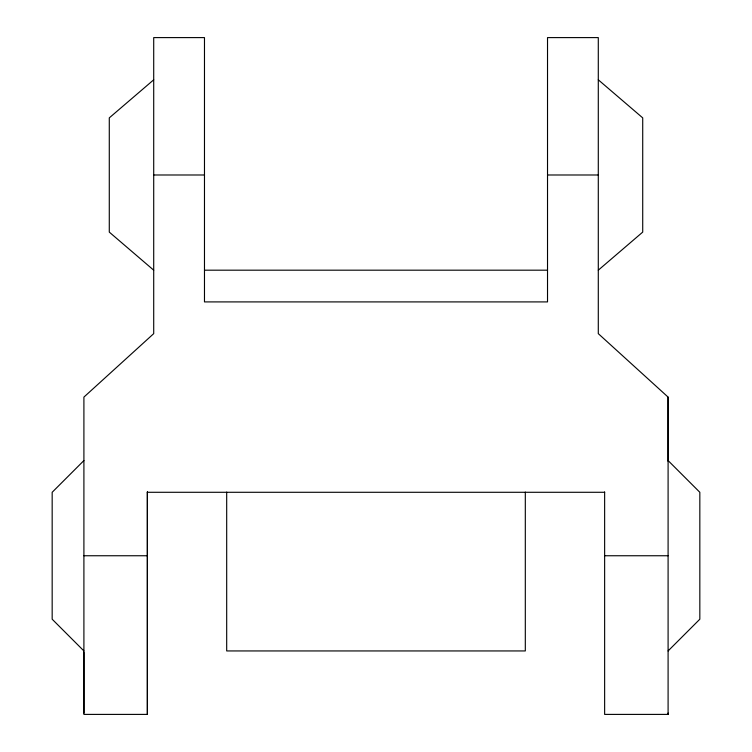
<?xml version="1.0" encoding="UTF-8"?>
<svg xmlns="http://www.w3.org/2000/svg" width="752" height="752" viewBox="0 0 752 752"><rect width="100%" height="100%" fill="white"/><g stroke="black" fill="none" stroke-linecap="round" stroke-linejoin="round"><path stroke-width="1.13" d="M83.904 713.046L83.904 652.332M604.636 491.902L604.636 714.4L668.096 714.4L668.096 397.103L598.291 333.644L598.291 37.6L547.522 37.6L547.522 301.909L204.478 301.909L204.478 37.6L153.709 37.6L153.709 333.644L83.904 397.103L83.904 714.4L147.364 714.4L147.364 491.902M226.69 492.099L226.69 650.941L525.31 650.941L525.31 492.099M668.096 714.4L668.096 713.046M668.096 461.258L668.096 397.103M83.904 460.562L52.17 492.287L52.17 619.206L83.904 650.941M668.096 650.941L699.83 619.206L699.83 492.287L668.096 460.562M153.709 79.806L109.284 117.876L109.284 232.105L153.709 270.184M598.291 270.184L642.716 232.105L642.716 117.876L598.291 79.806M153.709 174.99L204.478 174.99M547.522 174.99L598.291 174.99M204.478 270.184L547.522 270.184M147.364 492.287L604.636 492.287M83.904 555.747L147.364 555.747M604.636 555.747L668.096 555.747M147.364 491.921L147.364 714.4"/></g></svg>
